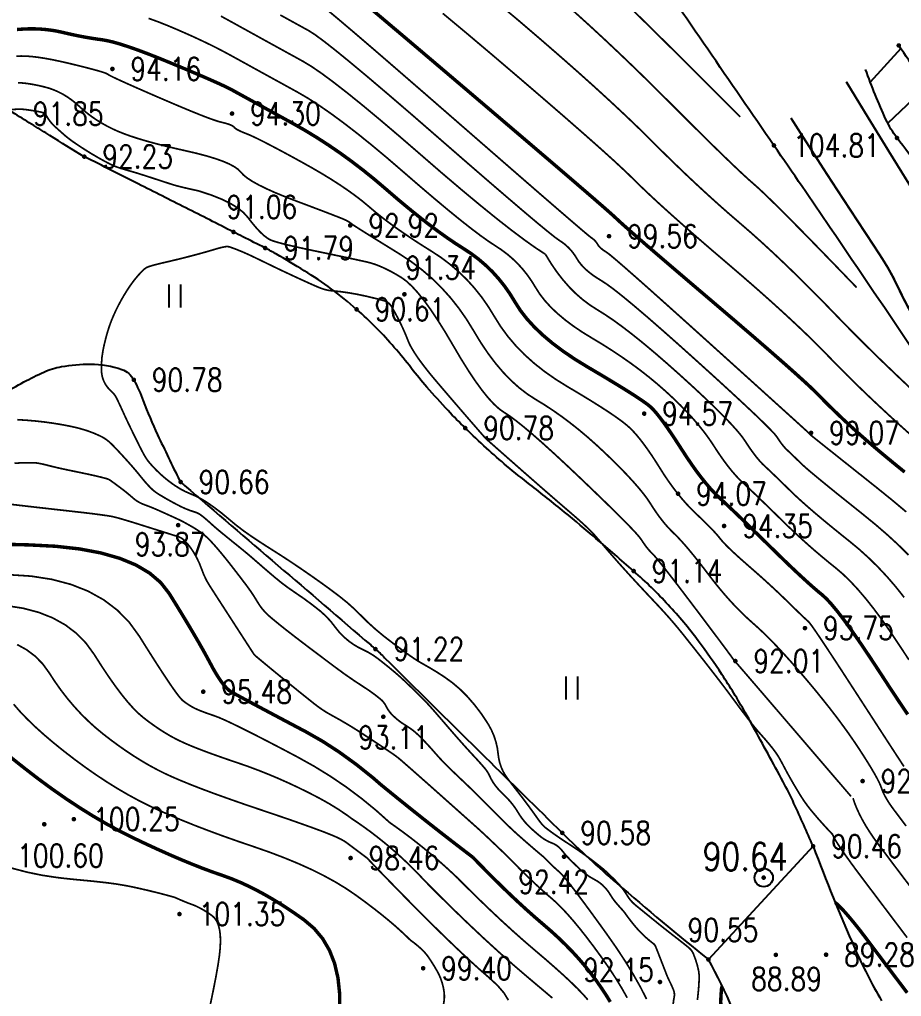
# Model space of a CAD drawing. Extents: x 532522 to 2902776, y -101917278 to 111238625.
# Drawn here: x 1111588 to 1149990, y 3181085 to 3223616 of the extents above; entities that cross this region are included whole.
import ezdxf
from ezdxf.enums import TextEntityAlignment as Align

# ---------------------------------------------------------------- set-up
doc = ezdxf.new("R2010")
doc.units = 0
doc.header["$LTSCALE"] = 1000
doc.header["$MEASUREMENT"] = 0
doc.header["$PDMODE"] = 33
doc.header["$PDSIZE"] = 0.125
doc.linetypes.add('X3', pattern=[5, 4, -1])
doc.layers.get('0').update_dxf_attribs({"linetype": 'CONTINUOUS'})
doc.layers.add('Õ÷μØºìÏß', color=20, linetype='CONTINUOUS')
doc.layers.add('新地形图', color=7, linetype='CONTINUOUS')
doc.styles.add('HZ', font='rs', dxfattribs={"width": 0.8, "bigfont": 'hztxt'})
doc.linetypes.add('10421', pattern='A,2,[150,AAA.SHX,S=1,R=0,X=0,Y=1],1e-11', length=2)
doc.linetypes.add('1161', pattern='A,0,[149,AAA.SHX,S=0.1,R=0,X=0,Y=0],-1.6', length=1.6)
doc.linetypes.add('X4', pattern='A,0,-1e-09,[149,symbolx.shx,S=0.15,R=0,X=0,Y=0],-1.6', length=1.6)

# ---------------------------------------------------------------- blocks, each defined once
blk = doc.blocks.new('GC121')
for p, q in [((-0.5, -0.642), (-0.5, 1.358)), ((-0.5, -0.642), (-0.5, 0.858)), ((0.5, -0.642), (0.5, 1.358))]:
    blk.add_line(p, q)
blk = doc.blocks.new('GC200')
at = {"linetype": 'Continuous', "const_width": 0.2, "flags": 128}
blk.add_lwpolyline([(-0.1, 0, 1), (0.1, 0, 1)], format="xyb", close=True, dxfattribs=at)
blk = doc.blocks.new('GC117')
blk.add_circle((0, 0), 0.8)
blk.add_point((0, 0))
blk = doc.blocks.new('A$C22E77CCE')
at = {"layer": '新地形图', "color": 53, "linetype": 'Continuous'}
for p, q in [((277973, 596572), (276648, 595103)), ((279088, 594911), (277406, 593322))]:
    blk.add_line(p, q, dxfattribs=at)
at = {"layer": '新地形图', "color": 53, "linetype": '10421', "flags": 128}
blk.add_lwpolyline([(278670, 583199, 0.000892), (274906, 588757, 0.001378), (272452, 592346, 0.000551), (266684, 600712, 0.002082), (265144, 602920, 0.085981), (262926, 605141, 0.023194), (253184, 611362, 0.046169), (249741, 612939, 0.028074), (243764, 614666)], format="xyb", dxfattribs=at)
at = {"layer": '新地形图', "color": 53, "linetype": 'Continuous', "flags": 128}
for points, const_width in [([(270987, 593588), (269537, 595040), (268235, 596336), (267082, 597476), (266079, 598460)], 75), ([(276053, 586160), (275181, 587065), (274398, 587872), (273704, 588583), (273099, 589195), (272583, 589710), (272156, 590128), (271819, 590448), (271570, 590670), (271333, 590878), (271032, 591155), (270666, 591501), (270235, 591916), (269739, 592399), (269179, 592952), (268553, 593573), (267863, 594263), (267147, 594976), (266442, 595665), (265748, 596330), (265066, 596972), (264396, 597590), (263738, 598185)], 75), ([(258034, 598094), (259090, 597215), (260257, 596229), (261422, 595235), (262472, 594333), (263407, 593524), (264227, 592806), (264933, 592180), (265523, 591647), (265998, 591205), (266359, 590855), (266687, 590533), (267066, 590173), (267496, 589775), (267977, 589341), (268508, 588869), (269090, 588359), (269723, 587812), (270407, 587228), (271096, 586637), (271746, 586070), (272356, 585528), (272926, 585010), (273457, 584517), (273949, 584048), (274400, 583603), (274812, 583183), (275212, 582771), (275626, 582355), (276055, 581932), (276498, 581504), (276956, 581071), (277429, 580632), (277916, 580187), (278417, 579737)], 75), ([(254548, 598596), (255426, 597857), (256487, 596960), (257731, 595905), (259158, 594692), (260588, 593475), (261839, 592408), (262913, 591491), (263808, 590723), (264525, 590105), (265064, 589637), (265424, 589319), (265606, 589151), (265754, 589012), (266010, 588783), (266374, 588463), (266847, 588053), (267429, 587552), (268119, 586961), (268918, 586279), (269825, 585507), (270738, 584728), (271555, 584026), (272275, 583403), (272899, 582857), (273426, 582388), (273857, 581997), (274191, 581684), (274428, 581448), (274621, 581250), (274821, 581049), (275028, 580845), (275242, 580639), (275462, 580429), (275690, 580218), (275925, 580003), (276167, 579786), (276427, 579557), (276714, 579310), (277030, 579043), (277374, 578756), (277746, 578450), (278146, 578125)], 150), ([(278215, 576390), (277600, 576905), (276920, 577455), (276251, 577987), (275670, 578449), (275178, 578840), (274774, 579162), (274458, 579414), (274231, 579595), (274092, 579707), (274041, 579748), (274035, 579754), (274029, 579760), (274024, 579765), (274019, 579770), (274015, 579774), (274011, 579778), (274007, 579781), (274004, 579784), (274001, 579787), (273997, 579791), (273994, 579795), (273991, 579799), (273987, 579803), (273984, 579808), (273980, 579814), (273976, 579820), (273906, 579886), (273703, 580071), (273368, 580375), (272900, 580799), (272299, 581342), (271566, 582005), (270700, 582787), (269702, 583688), (268699, 584592), (267821, 585380), (267067, 586054), (266437, 586613), (265931, 587057), (265550, 587386), (265293, 587600), (265160, 587699), (265092, 587741), (265029, 587783), (264972, 587826), (264921, 587869), (264876, 587912), (264836, 587956), (264801, 588000), (264773, 588044), (264746, 588088), (264717, 588129), (264686, 588168), (264653, 588205), (264618, 588239), (264580, 588271), (264541, 588301), (264499, 588329), (264369, 588432), (264065, 588688), (263586, 589099), (262932, 589663), (262103, 590380), (261100, 591252), (259923, 592277), (258570, 593455), (257215, 594635), (256028, 595664), (255011, 596543), (254161, 597271), (253481, 597848), (252969, 598274)], 75), ([(250958, 598024), (251354, 597806), (251693, 597619), (251977, 597463), (252206, 597337), (252469, 597168), (252857, 596882), (253371, 596479), (254010, 595958), (254775, 595319), (255664, 594564), (256680, 593691), (257820, 592700), (258955, 591712), (259955, 590846), (260820, 590102), (261548, 589480), (262142, 588979), (262600, 588601), (262922, 588345), (263109, 588210), (263225, 588133), (263336, 588050), (263440, 587960), (263539, 587864), (263632, 587762), (263718, 587652), (263799, 587537), (263874, 587415), (263954, 587290), (264050, 587167), (264162, 587044), (264289, 586923), (264432, 586802), (264591, 586683), (264766, 586565), (264957, 586448), (265194, 586292), (265510, 586058), (265904, 585745), (266376, 585354), (266927, 584885), (267555, 584337), (268262, 583711), (269047, 583006), (269824, 582303), (270505, 581680), (271090, 581139), (271581, 580679), (271975, 580300), (272275, 580001), (272479, 579784), (272588, 579648), (272648, 579555), (272706, 579469), (272763, 579390), (272818, 579317), (272872, 579250), (272924, 579190), (272974, 579137), (273023, 579090), (273074, 579042), (273131, 578988), (273195, 578927), (273266, 578859), (273343, 578785), (273427, 578703), (273518, 578615), (273615, 578519), (273745, 578398), (273935, 578231), (274185, 578020), (274494, 577764), (274863, 577462), (275291, 577116), (275779, 576725), (276326, 576288), (276884, 575833), (277401, 575386), (277879, 574946), (278316, 574513)], 75), ([(262502, 587608), (262075, 587887), (261575, 588242), (261004, 588671), (260361, 589176), (259646, 589756), (258859, 590410), (258000, 591140), (257070, 591946), (256144, 592746), (255300, 593463), (254539, 594096), (253859, 594645), (253261, 595110), (252745, 595490), (252311, 595787), (251959, 596000), (251638, 596177), (251297, 596364), (250936, 596563), (250555, 596773), (250153, 596994), (249732, 597227), (249291, 597470), (248830, 597725), (248372, 597976)], 75), ([(245223, 597878), (245633, 597731), (246038, 597571), (246435, 597403), (246819, 597236), (247189, 597070), (247546, 596904), (247890, 596739), (248220, 596574), (248536, 596409), (248840, 596245), (249144, 596077), (249464, 595901), (249800, 595715), (250151, 595522), (250518, 595320), (250901, 595110), (251299, 594891), (251713, 594663), (252154, 594406), (252633, 594099), (253151, 593741), (253708, 593332), (254303, 592873), (254936, 592363), (255609, 591802), (256319, 591191), (257021, 590584), (257665, 590035), (258252, 589545), (258781, 589113), (259254, 588741), (259669, 588426), (260028, 588170), (260329, 587973), (260594, 587797), (260847, 587607), (261085, 587402), (261311, 587182), (261523, 586948), (261721, 586699), (261906, 586434), (262077, 586156), (262260, 585871), (262479, 585588), (262734, 585308), (263025, 585031), (263353, 584756), (263716, 584483), (264116, 584213), (264551, 583946), (264998, 583677), (265431, 583402), (265850, 583122), (266255, 582837), (266647, 582547), (267024, 582251), (267388, 581949), (267738, 581642), (268070, 581335), (268382, 581032), (268673, 580733), (268942, 580438), (269191, 580148), (269419, 579862), (269625, 579581), (269811, 579304), (269984, 579038), (270152, 578791), (270315, 578563), (270474, 578353), (270628, 578162), (270777, 577990), (270921, 577836), (271060, 577701), (271207, 577565), (271372, 577409), (271557, 577234), (271760, 577039), (271982, 576824), (272223, 576590), (272484, 576336), (272763, 576062), (273052, 575780), (273344, 575504), (273638, 575233), (273934, 574967), (274232, 574706), (274532, 574451), (274834, 574200), (275139, 573955), (275450, 573689), (275773, 573377), (276106, 573019), (276451, 572615), (276808, 572165), (277175, 571669), (277554, 571127), (277945, 570539), (278330, 569954)], 75), ([(262502, 587608), (262745, 587210), (262998, 586840), (263263, 586498), (263539, 586182), (263826, 585895), (264124, 585635), (264434, 585402), (264754, 585197), (265096, 584984), (265471, 584730), (265877, 584434), (266316, 584096), (266787, 583716), (267290, 583294), (267825, 582830), (268393, 582324), (268947, 581819), (269443, 581356), (269881, 580936), (270261, 580559), (270583, 580224), (270847, 579932), (271052, 579683), (271199, 579476), (271316, 579297), (271429, 579130), (271539, 578976), (271646, 578835), (271750, 578706), (271850, 578590), (271947, 578486), (272041, 578395), (272140, 578304), (272252, 578199), (272376, 578081), (272513, 577949), (272663, 577805), (272825, 577646), (273001, 577475), (273189, 577290), (273399, 577089), (273640, 576868), (273911, 576627), (274214, 576365), (274547, 576084), (274911, 575783), (275307, 575462), (275733, 575121), (276167, 574761), (276587, 574381), (276992, 573982), (277384, 573564), (277761, 573127), (278123, 572670)], 75), ([(253815, 562014), (254730, 561326)], 75), ([(265327, 555058), (265146, 555354), (264944, 555661), (264723, 555978), (264485, 556298), (264232, 556614), (263966, 556926), (263685, 557234), (263390, 557537), (263081, 557837), (262758, 558133), (262421, 558424), (262072, 558724), (261713, 559042), (261344, 559379), (260964, 559736), (260574, 560112), (260174, 560506), (259764, 560920), (259344, 561354)], 150), ([(266905, 555186), (266636, 555711), (266329, 556255), (265984, 556819), (265601, 557402), (265180, 558004), (264763, 558582), (264391, 559092), (264065, 559533), (263784, 559906), (263548, 560211), (263357, 560447), (263212, 560614), (263112, 560714), (263034, 560781), (262953, 560852), (262870, 560928), (262784, 561008), (262697, 561093), (262607, 561182), (262515, 561275), (262420, 561372)], 75), ([(266062, 555241), (265828, 555656), (265565, 556086), (265273, 556531), (264952, 556991), (264624, 557440), (264312, 557853), (264015, 558230), (263734, 558570), (263469, 558874), (263219, 559142), (262985, 559374), (262767, 559569), (262553, 559752), (262333, 559947), (262107, 560154), (261874, 560372), (261636, 560602), (261391, 560844), (261140, 561098), (260882, 561363)], 75)]:
    blk.add_lwpolyline(points, dxfattribs=dict(at, const_width=const_width))
at = {"layer": '新地形图', "color": 53, "linetype": 'Continuous'}
for points, const_width, elevation in [([(278734, 581459), (277937, 582208), (277184, 582929), (276477, 583620), (275814, 584283), (275196, 584917), (274610, 585522), (274040, 586098), (273488, 586646), (272954, 587164), (272436, 587654), (271936, 588114), (271454, 588546), (270988, 588949), (270528, 589345), (270061, 589757), (269587, 590185), (269106, 590628), (268617, 591087), (268122, 591562), (267620, 592053), (267111, 592559), (266573, 593090), (265982, 593656), (265340, 594255), (264647, 594889), (263902, 595557), (263105, 596259), (262256, 596995), (261356, 597766), (260450, 598525)], 75, 102000), ([(239496, 597393), (239759, 597412), (240017, 597422), (240271, 597421), (240520, 597411), (240765, 597390), (241005, 597360), (241241, 597320), (241472, 597270), (241699, 597217), (241923, 597167), (242143, 597121), (242360, 597079), (242574, 597040), (242784, 597006), (242991, 596974), (243194, 596947), (243417, 596908), (243683, 596845), (243992, 596757), (244344, 596643), (244739, 596505), (245177, 596341), (245658, 596152), (246181, 595939), (246700, 595723), (247166, 595526), (247579, 595350), (247939, 595193), (248246, 595056), (248500, 594939), (248701, 594842), (248850, 594765), (248997, 594684), (249196, 594574), (249446, 594437), (249747, 594271), (250100, 594077), (250504, 593855), (250959, 593605), (251466, 593326), (251996, 593025), (252521, 592707), (253041, 592372), (253557, 592019), (254067, 591649), (254573, 591262), (255073, 590858), (255569, 590436), (256053, 590019), (256519, 589630), (256968, 589267), (257398, 588930), (257810, 588621), (258204, 588339), (258580, 588083), (258938, 587854), (259279, 587629), (259602, 587386), (259908, 587123), (260197, 586842), (260468, 586541), (260722, 586222), (260959, 585883), (261179, 585526), (261413, 585161), (261694, 584799), (262021, 584440), (262394, 584085), (262813, 583732), (263279, 583383), (263790, 583037), (264348, 582695), (264900, 582369), (265391, 582074), (265823, 581811), (266195, 581579), (266507, 581377), (266759, 581207), (266951, 581068), (267083, 580960), (267194, 580851), (267321, 580707), (267464, 580530), (267623, 580318), (267799, 580073), (267990, 579793), (268198, 579479), (268423, 579132), (268652, 578780), (268875, 578452), (269091, 578149), (269302, 577871), (269506, 577618), (269703, 577389), (269894, 577185), (270079, 577006), (270273, 576826), (270493, 576620), (270737, 576388), (271007, 576129), (271301, 575844), (271621, 575533), (271966, 575196), (272336, 574833), (272706, 574471), (273048, 574140), (273364, 573839), (273654, 573569), (273917, 573328), (274153, 573118), (274362, 572938), (274545, 572788), (274733, 572616), (274958, 572372), (275220, 572055), (275519, 571666), (275855, 571203), (276227, 570667), (276637, 570059), (277084, 569378), (277526, 568699), (277925, 568098), (278279, 567575)], 150, 95000), ([(239466, 596230), (239660, 596239), (239881, 596235), (240129, 596217), (240403, 596184), (240705, 596138), (241033, 596078), (241387, 596004), (241768, 595917), (242140, 595826), (242465, 595745), (242744, 595672), (242977, 595609), (243163, 595555), (243304, 595509), (243398, 595473), (243445, 595445), (243503, 595408), (243625, 595345), (243813, 595256), (244066, 595139), (244384, 594996), (244768, 594826), (245217, 594629), (245731, 594406), (246251, 594183), (246717, 593986), (247130, 593815), (247489, 593670), (247795, 593552), (248047, 593461), (248245, 593395), (248390, 593356), (248502, 593330), (248602, 593303), (248690, 593277), (248765, 593250), (248829, 593223), (248880, 593195), (248920, 593167), (248947, 593139), (248974, 593110), (249013, 593079), (249065, 593045), (249129, 593010), (249204, 592973), (249293, 592933), (249393, 592892), (249506, 592848), (249647, 592790), (249832, 592705), (250063, 592593), (250338, 592453), (250658, 592286), (251023, 592093), (251432, 591872), (251886, 591623), (252349, 591364), (252784, 591110), (253192, 590860), (253572, 590615), (253925, 590374), (254250, 590139), (254548, 589908), (254819, 589681), (255086, 589455), (255374, 589224), (255684, 588988), (256014, 588747), (256366, 588502), (256739, 588251), (257133, 587996), (257548, 587736), (257963, 587462), (258357, 587164), (258730, 586844), (259083, 586501), (259414, 586134), (259724, 585745), (260013, 585332), (260281, 584896), (260556, 584457), (260866, 584035), (261212, 583628), (261592, 583238), (262009, 582864), (262460, 582507), (262947, 582166), (263469, 581841), (263983, 581536), (264447, 581254), (264861, 580995), (265225, 580760), (265538, 580548), (265801, 580359), (266014, 580193), (266177, 580050), (266318, 579908), (266465, 579745), (266618, 579560), (266778, 579353), (266943, 579125), (267116, 578876), (267294, 578605), (267479, 578312), (267667, 578015), (267858, 577733), (268051, 577464), (268245, 577210), (268442, 576969), (268640, 576743), (268840, 576531), (269043, 576332), (269237, 576147), (269414, 575976), (269573, 575819), (269715, 575675), (269839, 575545), (269946, 575428), (270035, 575324), (270106, 575235), (270180, 575144), (270278, 575036), (270398, 574911), (270542, 574770), (270709, 574613), (270899, 574439), (271113, 574248), (271349, 574041), (271593, 573828), (271829, 573619), (272058, 573414), (272278, 573213), (272490, 573017), (272695, 572825), (272891, 572637), (273079, 572454), (273254, 572282), (273410, 572130), (273548, 571996), (273666, 571883), (273766, 571788), (273847, 571713), (273908, 571657), (273952, 571621), (274011, 571554), (274120, 571405), (274280, 571176), (274490, 570866), (274750, 570475), (275061, 570003), (275423, 569450), (275834, 568816), (276250, 568175), (276622, 567601), (276951, 567093), (277237, 566652), (277480, 566278), (277680, 565971), (277837, 565730), (277951, 565556), (278037, 565424), (278113, 565309)], 75, 94000), ([(239540, 595071), (239658, 595069), (239791, 595059), (239938, 595042), (240099, 595017), (240275, 594985), (240465, 594946), (240670, 594898), (240879, 594841), (241083, 594769), (241283, 594682), (241479, 594582), (241669, 594467), (241855, 594339), (242037, 594196), (242214, 594039), (242392, 593879), (242579, 593726), (242774, 593581), (242976, 593444), (243187, 593314), (243406, 593192), (243632, 593077), (243867, 592970), (244123, 592866), (244412, 592761), (244734, 592655), (245091, 592548), (245481, 592440), (245904, 592331), (246361, 592221), (246852, 592110), (247333, 591998), (247763, 591884), (248140, 591770), (248465, 591654), (248738, 591537), (248959, 591418), (249128, 591299), (249245, 591178), (249361, 591053), (249531, 590918), (249752, 590775), (250027, 590623), (250353, 590462), (250732, 590292), (251164, 590114), (251648, 589927), (252129, 589746), (252550, 589587), (252913, 589449), (253216, 589332), (253460, 589237), (253646, 589163), (253772, 589110), (253838, 589079), (253875, 589058), (253909, 589039), (253941, 589019), (253971, 589000), (253998, 588981), (254024, 588962), (254047, 588944), (254068, 588927), (254118, 588891), (254229, 588819), (254400, 588710), (254631, 588564), (254922, 588382), (255274, 588164), (255686, 587909), (256158, 587617), (256648, 587294), (257113, 586943), (257553, 586565), (257968, 586160), (258359, 585727), (258725, 585268), (259066, 584781), (259382, 584267), (259690, 583758), (260007, 583289), (260332, 582858), (260666, 582465), (261008, 582111), (261359, 581796), (261718, 581520), (262086, 581282), (262459, 581055), (262832, 580810), (263205, 580548), (263580, 580267), (263955, 579970), (264331, 579654), (264707, 579321), (265084, 578971), (265445, 578622), (265775, 578293), (266073, 577984), (266338, 577695), (266572, 577427), (266774, 577179), (266944, 576951), (267082, 576743), (267205, 576550), (267329, 576366), (267455, 576191), (267581, 576026), (267709, 575869), (267838, 575722), (267969, 575584), (268100, 575454), (268240, 575318), (268392, 575156), (268559, 574970), (268739, 574760), (268933, 574525), (269141, 574266), (269363, 573982), (269598, 573674), (269840, 573360), (270082, 573060), (270323, 572774), (270565, 572502), (270807, 572244), (271049, 572000), (271290, 571769), (271532, 571552), (271780, 571330), (272042, 571083), (272316, 570810), (272604, 570512), (272905, 570188), (273220, 569839), (273547, 569466), (273888, 569066), (274228, 568660), (274550, 568263), (274857, 567877), (275147, 567502), (275420, 567136), (275678, 566781), (275918, 566436), (276143, 566101), (276347, 565786), (276528, 565500), (276687, 565241), (276822, 565012), (276934, 564811), (277023, 564639), (277089, 564495), (277132, 564380), (277168, 564276), (277214, 564168), (277269, 564054), (277334, 563935), (277408, 563811), (277491, 563682), (277584, 563548), (277687, 563408), (277816, 563237), (277990, 563007), (278207, 562719)], 75, 93000), ([(275809, 564007), (274632, 565379), (273612, 566568), (272749, 567574), (272043, 568396), (271493, 569036), (271100, 569492), (270864, 569765), (270784, 569855), (270783, 569854), (270781, 569853), (270778, 569852), (270775, 569852), (270772, 569852), (270768, 569853), (270763, 569854), (270758, 569855), (270753, 569857), (270749, 569860), (270745, 569863), (270742, 569868), (270740, 569873), (270738, 569880), (270737, 569887), (270737, 569895), (270711, 569937), (270633, 570048), (270503, 570226), (270321, 570473), (270087, 570787), (269800, 571169), (269462, 571619), (269071, 572137), (268676, 572658), (268326, 573118), (268020, 573515), (267759, 573851), (267542, 574125), (267370, 574338), (267242, 574488), (267158, 574577), (267097, 574637), (267037, 574701), (266977, 574769), (266918, 574842), (266859, 574919), (266801, 575000), (266743, 575085), (266686, 575174), (266594, 575297), (266433, 575482), (266201, 575728), (265899, 576037), (265527, 576408), (265085, 576840), (264573, 577335), (263991, 577892), (263400, 578450), (262860, 578950), (262372, 579392), (261935, 579775), (261550, 580100), (261216, 580366), (260934, 580574), (260704, 580723), (260490, 580874), (260258, 581086), (260007, 581359), (259739, 581692), (259452, 582087), (259148, 582543), (258825, 583059), (258484, 583637), (258142, 584216), (257817, 584735), (257510, 585194), (257219, 585594), (256945, 585934), (256689, 586215), (256449, 586437), (256227, 586598), (256016, 586725), (255813, 586839), (255616, 586940), (255427, 587030), (255245, 587108), (255070, 587174), (254903, 587227), (254742, 587269), (254570, 587307), (254369, 587351), (254139, 587401), (253880, 587457), (253591, 587518), (253273, 587584), (252926, 587657), (252550, 587735), (252177, 587813), (251840, 587886), (251540, 587953), (251276, 588015), (251049, 588072), (250858, 588123), (250703, 588169), (250584, 588209), (250480, 588258), (250369, 588328), (250250, 588421), (250123, 588536), (249989, 588673), (249848, 588833), (249699, 589014), (249542, 589217), (249351, 589427), (249099, 589628), (248784, 589821), (248409, 590004), (247971, 590179), (247472, 590345), (247353, 590378)], 75, 92000), ([(255309, 564541), (255005, 564807), (254259, 565403), (253520, 565938), (252790, 566411), (252068, 566822), (251388, 567181), (250787, 567500), (250264, 567778), (249819, 568016), (249452, 568212), (249164, 568368), (248953, 568483), (248821, 568557), (248725, 568624), (248623, 568717), (248516, 568836), (248404, 568981), (248286, 569152), (248162, 569348), (248033, 569571), (247899, 569820), (247750, 570097), (247581, 570403), (247390, 570738), (247177, 571102), (246943, 571496), (246688, 571919), (246411, 572371), (246112, 572853), (245746, 573320), (245267, 573728), (244675, 574079), (243970, 574370), (243152, 574604), (242221, 574779), (241176, 574896), (240019, 574955), (238870, 574985)], 150, 95000), ([(255723, 562866), (255125, 563401), (254487, 563923), (253825, 564417), (253139, 564882), (252430, 565319), (251697, 565727), (250990, 566100), (250357, 566429), (249798, 566716), (249313, 566959), (248902, 567160), (248566, 567318), (248303, 567433), (248115, 567505), (247970, 567555), (247835, 567602), (247710, 567646), (247597, 567689), (247494, 567729), (247402, 567766), (247321, 567801), (247250, 567834), (247185, 567867), (247118, 567903), (247052, 567942), (246984, 567984), (246916, 568029), (246847, 568077), (246777, 568128), (246707, 568182), (246616, 568275), (246483, 568441), (246309, 568680), (246094, 568993), (245837, 569380), (245539, 569840), (245199, 570374), (244818, 570982), (244378, 571588), (243860, 572116), (243265, 572566), (242592, 572940), (241842, 573235), (241014, 573454), (240109, 573595), (239126, 573658)], 75, 96000), ([(254041, 563057), (253904, 563160), (253497, 563436), (253076, 563695), (252640, 563938), (252198, 564166), (251756, 564384), (251314, 564591), (250872, 564788), (250430, 564973), (249988, 565148), (249546, 565313), (249104, 565466), (248677, 565611), (248282, 565749), (247918, 565879), (247586, 566003), (247285, 566120), (247016, 566229), (246778, 566332), (246572, 566428), (246380, 566524), (246186, 566629), (245990, 566744), (245792, 566867), (245593, 566999), (245391, 567139), (245188, 567289), (244982, 567447), (244768, 567633), (244539, 567863), (244295, 568138), (244036, 568459), (243763, 568824), (243474, 569234), (243171, 569690), (242852, 570190), (242495, 570681), (242075, 571110), (241592, 571475), (241046, 571778), (240437, 572018), (239765, 572196), (239031, 572310)], 75, 97000), ([(253815, 562014), (253721, 562072), (253584, 562148), (253407, 562233), (253156, 562339), (252831, 562467), (252431, 562616), (251958, 562786), (251410, 562979), (250788, 563192), (250092, 563427), (249385, 563667), (248730, 563896), (248127, 564112), (247576, 564317), (247077, 564511), (246630, 564693), (246235, 564863), (245893, 565021), (245575, 565182), (245253, 565356), (244929, 565546), (244601, 565750), (244270, 565968), (243935, 566202), (243598, 566450), (243257, 566712), (242920, 566991), (242595, 567285), (242281, 567596), (241979, 567924), (241689, 568268), (241410, 568628), (241142, 569005), (240886, 569398), (240612, 569775), (240289, 570104), (239919, 570385), (239500, 570617)], 75, 98000), ([(239345, 568022), (239614, 567711), (239922, 567389), (240267, 567054), (240651, 566708), (241072, 566349), (241532, 565978), (242008, 565611), (242480, 565264), (242947, 564938), (243409, 564633), (243867, 564348), (244321, 564083), (244770, 563839), (245214, 563615), (245673, 563400), (246165, 563183), (246689, 562962), (247247, 562738), (247838, 562512), (248461, 562282), (249118, 562050), (249808, 561815), (250495, 561575), (251144, 561328), (251754, 561076), (252327, 560817), (252861, 560551), (253357, 560280), (253814, 560001), (254233, 559717), (254622, 559433), (254987, 559158), (255328, 558891), (255646, 558633), (255940, 558383), (256211, 558141), (256458, 557908), (256608, 557758)], 75, 99000), ([(239224, 565707), (239807, 565243), (240418, 564772), (241024, 564327), (241624, 563908), (242218, 563516), (242806, 563150), (243388, 562810), (243965, 562496), (244536, 562209), (245093, 561944), (245631, 561696), (246148, 561465), (246645, 561251), (247122, 561055), (247578, 560875), (248015, 560713), (248431, 560569), (248842, 560419), (249262, 560244), (249692, 560042), (250132, 559813), (250581, 559558), (251040, 559277), (251508, 558970), (251986, 558636), (252431, 558257), (252802, 557814), (253099, 557306), (253322, 556735), (253470, 556099), (253544, 555399), (253544, 554635)], 150, 100000), ([(275895, 563928), (275975, 563693), (276073, 563453), (276188, 563207), (276320, 562955), (276469, 562698), (276636, 562435), (276819, 562166), (277019, 561892), (277268, 561563), (277594, 561131), (277999, 560595), (278483, 559956)], 75, 92000), ([(275007, 562349), (275051, 562247), (275129, 562104), (275244, 561919), (275394, 561693), (275580, 561426), (275802, 561117), (276059, 560767), (276352, 560376), (276677, 559946), (277030, 559479), (277410, 558975), (277818, 558435), (278254, 557859)], 75, 91000), ([(254730, 561326), (255618, 560407), (256442, 559564), (257203, 558797), (257900, 558107), (258534, 557494), (259104, 556957), (259610, 556496), (260053, 556112), (260420, 555773), (260700, 555446), (260891, 555133)], 75, 98000), ([(257256, 560322), (257742, 559831), (258452, 559130), (259144, 558463), (259817, 557830), (260473, 557231), (261111, 556666), (261731, 556135), (262305, 555651), (262805, 555228)], 75, 97000), ([(258686, 560444), (258958, 560169), (259513, 559621), (260054, 559100), (260580, 558605), (261093, 558137), (261592, 557695), (262076, 557280), (262532, 556892), (262943, 556532), (263311, 556201), (263636, 555897), (263916, 555622), (264153, 555375), (264345, 555156)], 75, 96000), ([(246353, 559614), (246581, 559513), (246773, 559431), (246931, 559367), (247054, 559322), (247162, 559283), (247271, 559238), (247383, 559185), (247498, 559125), (247615, 559059), (247735, 558986), (247857, 558905), (247982, 558818), (248097, 558712), (248191, 558573), (248263, 558403), (248314, 558200), (248344, 557965), (248353, 557699), (248340, 557400), (248305, 557069), (248247, 556676), (248162, 556191), (248050, 555613), (247911, 554942)], 75, 101000), ([(275122, 559384), (275179, 559337), (275313, 559210), (275463, 559056), (275626, 558874), (275804, 558666), (275996, 558431), (276203, 558170), (276424, 557881), (276652, 557578), (276880, 557276), (277109, 556973), (277338, 556670), (277567, 556367), (277796, 556064), (278026, 555760), (278256, 555456)], 150, 90000), ([(269181, 556374), (269192, 556256), (269195, 556104), (269190, 555916), (269176, 555694), (269153, 555437), (269122, 555145)], 75, 91000)]:
    blk.add_lwpolyline(points, dxfattribs=dict(at, const_width=const_width, elevation=elevation))
at = {"layer": '新地形图', "color": 53, "linetype": 'Continuous', "flags": 128}
for points, format in [([(304555, 541494, -0.014598), (303392, 544728, -0.02796), (302929, 546462, -0.001223), (302023, 550888, -0.007846), (301894, 551580, -0.006746), (301604, 553444, 0.007765), (301348, 555063, 0.025576), (300680, 558002, -0.024365), (299972, 561085, -0.02035), (299674, 563254, 0.032256), (299453, 564619), (298515, 568724), (297736, 572131), (295229, 575029), (289944, 581138, 0.046361), (286572, 584374, -0.07328), (284545, 586541, -0.010126), (283551, 588039, 0.003238), (280507, 592769, 0.002396), (279622, 594110, 0.001237), (277888, 596698)], "xyb"), ([(273194, 593539, 100, 100, 0.001061), (274454, 591571, 100, 100, 0.001989), (275133, 590525, 100, 100, 0.000673), (276639, 588231, 100, 100, -0.001869), (277179, 587404, 100, 100, -0.034641), (277823, 586241, 100, 100, 0.024887), (278687, 584605, 100, 100, 0.05027), (279871, 583003, 100, 100, -0.043241), (281273, 581161, 100, 100, -0.053074), (282137, 579406, 100, 100, 0.078997), (282781, 578255, 100, 100, 0.005533), (283384, 577505, 100, 100, 0.003778), (284289, 576425, 100, 100, 0.008493), (285709, 574810, 100, 100, -0.016144), (286443, 573949, 100, 100, -0.029128), (287032, 573116, 100, 100, 0.016082), (288059, 571581, 100, 100, 0.018079), (288853, 570554, 100, 100, -0.023347), (289459, 569751, 100, 100, -0.037426), (289665, 569396, 100, 100, -0.004646), (291075, 566414, 100, 100, -0.019357), (291504, 565381, 100, 100, -0.010928), (292152, 563508, 100, 100, 0)], "xyseb"), ([(275007, 562349, 75, 75, -0.018739), (274080, 563388, 75, 75, -0.033342), (273622, 564024, 75, 75, -0.020762), (272786, 565495, 75, 75, 0.049458), (272400, 566093, 75, 75, 0.015707), (271898, 566684, 75, 75, -0.018859), (271483, 567179, 75, 75, -0.006514), (270735, 568169, 75, 75, 0.005973), (269921, 569249, 75, 75, 0.0047), (268439, 571130, 75, 75, 0.01232), (267850, 571828, 75, 75, 0.00815), (267267, 572463, 75, 75, -0.0043), (266152, 573660, 75, 75, -0.010746), (264810, 575191, 75, 75, 0.029776), (264305, 575725, 75, 75, 0.011366), (263691, 576275, 75, 75, -0.003456), (261643, 578053, 75, 75, -0.000549), (259972, 579526, 75, 75, -0.015024), (259912, 579582, 75, 75, -0.016907), (259838, 579661, 75, 75, -0.001403), (258981, 580646, 75, 75, -0.001086), (258406, 581314, 75, 75, -0.000897), (257712, 582125, 75, 75, -0.017019), (257058, 582948, 75, 75, -0.026446), (256684, 583513, 75, 75, -0.040912), (256513, 583867, 75, 75, 0.020646), (256204, 584579, 75, 75, 0.020307), (255804, 585325, 75, 75, 0.082675), (255670, 585486, 75, 75, 0.109433), (255488, 585583, 75, 75, 0.018817), (254336, 585859, 75, 75, 0.028666), (253186, 586021, 75, 75, -0.072302), (252736, 586126, 75, 75, -0.013076), (252313, 586304, 75, 75, -0.004427), (251082, 586872, 75, 75, -0.003362), (250371, 587214, 75, 75, 0.003277), (249641, 587565, 75, 75, 0.026388), (248776, 587920, 75, 75, 0.123448), (248574, 587938, 75, 75, 0.03484), (248231, 587860, 75, 75, -0.009966), (247047, 587527, 75, 75, -0.007788), (245796, 587223, 75, 75, 0.01791), (245255, 587079, 75, 75, 0.1232), (244983, 586916, 75, 75, 0.044962), (244433, 586258, 75, 75, 0.02466), (244032, 585613, 75, 75, 0.024013), (243686, 584915, 75, 75, 0.029935), (243442, 584249, 75, 75, 0.02492), (243238, 583422, 75, 75, 0.061224), (243174, 582501, 75, 75, 0.110359), (243313, 582003, 75, 75, 0.089638), (243592, 581652, 75, 75, -0.100003), (243836, 581332, 75, 75, -0.00682), (244085, 580800, 75, 75, 0.006179), (244359, 580212, 75, 75, 0.003821), (244830, 579251, 75, 75, 0.00948), (245031, 578869, 75, 75, 0.050687), (245265, 578529, 75, 75, 0.03109), (245731, 578045, 75, 75, 0.019109), (246052, 577772, 75, 75, 0.018616), (246403, 577517, 75, 75, 0.054958), (247054, 577177, 75, 75, -0.052696), (247734, 576826, 75, 75, -0.033281), (248693, 576099, 75, 75, 0.03129), (249710, 575321, 75, 75, 0.007342), (250691, 574685, 75, 75, -0.008001), (251591, 574099, 75, 75, -0.006794), (252729, 573310, 75, 75, -0.009013), (253567, 572689, 75, 75, -0.036355), (254462, 571890, 75, 75, 0.03272), (255449, 570996, 75, 75, 0.006831), (255900, 570649, 75, 75, 0.00462), (256578, 570150, 75, 75, 0.029835), (257201, 569755, 75, 75, -0.02065), (258111, 569201, 75, 75, -0.058949), (259094, 568363, 75, 75, -0.049841), (260015, 567146, 75, 75, -0.115328), (260445, 565841, 75, 75, 0.140927), (260853, 564786, 75, 75, 0.003545), (261255, 564264, 75, 75, -0.004134), (261598, 563817, 75, 75, -0.008838), (262185, 563010, 75, 75, 0.027492), (262383, 562758, 75, 75, 0.049344), (262510, 562640, 75, 75, 0.012762), (263050, 562248, 75, 75, 0.007566), (263564, 561907, 75, 75, -0.009047), (263992, 561620, 75, 75, -0.008945), (264472, 561274, 75, 75, -0.009017), (264934, 560914, 75, 75, -0.019316), (265196, 560686, 75, 75, -0.010733), (265641, 560247, 75, 75, -0.060373), (266062, 559694, 75, 75, 0.083295), (266386, 559306, 75, 75, 0.00621), (266545, 559174, 75, 75, 0.001103), (267446, 558443, 75, 75, 0.005908), (268084, 557941, 75, 75, -0.005737), (268741, 557423, 75, 75, -0.124644), (268946, 557151, 75, 75, -0.051597), (269181, 556374, 75, 75, 0)], "xyseb"), ([(239384, 578512, 75, 75, -0.014033), (240153, 578533, 75, 75, -0.042231), (240409, 578512, 75, 75, -0.02211), (240784, 578431, 75, 75, 0.011693), (241489, 578263, 75, 75, 0.002115), (242077, 578140, 75, 75, -0.002062), (242680, 578013, 75, 75, -0.012545), (243372, 577847, 75, 75, -0.05967), (243512, 577792, 75, 75, -0.031595), (243578, 577750, 75, 75, -0.004612), (244010, 577432, 75, 75, -0.020113), (244565, 576980, 75, 75, 0.053325), (244786, 576823, 75, 75, 0.041778), (245054, 576701, 75, 75, -0.019349), (245645, 576463, 75, 75, -0.001797), (246413, 576115, 75, 75, -0.006823), (246614, 576020, 75, 75, -0.010206), (246747, 575952, 75, 75, -0.004264), (247058, 575779, 75, 75, -0.020797), (247413, 575559, 75, 75, -0.025837), (247681, 575356, 75, 75, -0.030173), (247925, 575124, 75, 75, -0.014859), (248376, 574610, 75, 75, -0.006746), (248807, 574074, 75, 75, -0.004226), (249475, 573204, 75, 75, -0.028705), (249973, 572459, 75, 75, 0.052131), (250266, 572062, 75, 75, 0.034067), (250552, 571789, 75, 75, 0.010155), (251585, 570964, 75, 75, 0.00168), (252286, 570430, 75, 75, 0.001074), (253388, 569602, 75, 75, 0.019384), (254598, 568766, 75, 75, -0.031875), (255322, 568240, 75, 75, -0.10497), (255562, 567936, 75, 75, 0.082342), (255849, 567537, 75, 75, 0.062408), (256431, 567088, 75, 75, -0.063142), (257005, 566643, 75, 75, -0.018281), (257708, 565886, 75, 75, 0.022185), (258292, 565267, 75, 75, 0.002942), (258923, 564663, 75, 75, -0.003863), (259402, 564203, 75, 75, -0.00375), (259703, 563905, 75, 75, 0.001085), (260734, 562872, 75, 75, 0.014312), (261320, 562320, 75, 75, 0.007934), (262420, 561372, 75, 75, 0)], "xyseb"), ([(239058, 576740, 75, 75, -0.001187), (239750, 576660, 75, 75, 0.001001), (240572, 576566, 75, 75, 0.000318), (241500, 576461, 75, 75, -0.000337), (242376, 576362, 75, 75, -0.007918), (243444, 576224, 75, 75, -0.025465), (243773, 576159, 75, 75, -0.010561), (244082, 576074, 75, 75, -0.004224), (244849, 575839, 75, 75, 0), (245955, 575490, 75, 75, 0), (246508, 575315, 75, 75, -0.120423), (246776, 575153, 75, 75, -0.057719), (247177, 574646, 75, 75, -0.055833), (247541, 573880, 75, 75, 0.060259), (247885, 573173, 75, 75, 0.00013), (248267, 572580, 75, 75, 0.000094), (248799, 571757, 75, 75, 0.000241), (249748, 570290, 75, 75, 0.004034), (249805, 570203, 75, 75, 0.070736), (249873, 570128, 75, 75, 0.004078), (251223, 569015, 75, 75, 0.001712), (252366, 568094, 75, 75, 0.008713), (252595, 567918, 75, 75, 0.036526), (253187, 567541, 75, 75, -0.019274), (254332, 566867, 75, 75, -0.007064), (255848, 565863, 75, 75, -0.028432), (256207, 565588, 75, 75, -0.002521), (256673, 565181, 75, 75, -0.001073), (257761, 564217, 75, 75, -0.000262), (257996, 564008, 75, 75, -0.000042), (259453, 562709, 75, 75, -0.00684), (259914, 562287, 75, 75, -0.003194), (260882, 561363, 75, 75, 0)], "xyseb"), ([(236571, 565699, 75, 75, -0.042448), (237544, 564833, 75, 75, -0.087712), (237894, 564304, 75, 75, -0.010372), (238421, 563015, 75, 75, -0.012986), (238793, 561967, 75, 75, -0.030319), (238941, 561398, 75, 75, 0.059159), (239034, 561110, 75, 75, 0.218015), (239315, 560869, 75, 75, 0.03944), (241231, 560475, 75, 75, 0.008612), (242208, 560370, 75, 75, -0.006909), (243427, 560244, 75, 75, -0.023737), (244592, 560050, 75, 75, -0.015429), (246353, 559614, 75, 75, 0)], "xyseb"), ([(254041, 563057, 75, 75, -0.014625), (254863, 562482, 75, 75, -0.014625), (255650, 561859, 75, 75, -0.016206), (256478, 561116, 75, 75, -0.016206), (257256, 560322, 75, 75, 0)], "xyseb"), ([(255723, 562866, 75, 75, -0.009441), (256471, 562326, 75, 75, -0.009441), (257197, 561758, 75, 75, -0.010171), (257955, 561116, 75, 75, -0.010171), (258686, 560444, 75, 75, 0)], "xyseb"), ([(265920, 558991, 75, 75, 0.019615), (266341, 558431, 75, 75, 0.025433), (266704, 558029, 75, 75, 0.035852), (267203, 557597, 75, 75, -0.140274), (267306, 557460, 75, 75, -0.000006), (267424, 557159, 75, 75, 0.000002), (267541, 556858, 75, 75, 0), (267775, 556256, 75, 75, 0.02382), (267911, 555952, 75, 75, -0.01983), (268076, 555588, 75, 75, -0.153114), (268105, 555246, 75, 75, 0.086656), (268076, 554651, 75, 75, 0.079051), (268188, 554267, 75, 75, 0.055727), (268484, 553786, 75, 75, 0)], "xyseb"), ([(256608, 557758, 75, 75, -0.037966), (257117, 557346, 75, 75, -0.054154), (257416, 556996, 75, 75, -0.019868), (257776, 556422, 75, 75, -0.035488), (257940, 556080, 75, 75, -0.064595), (258091, 555487, 75, 75, -0.07948), (258071, 554989, 75, 75, -0.053204), (257986, 554718, 75, 75, -0.018627), (257635, 553986, 75, 75, -0.048302), (257289, 553461, 75, 75, -0.037887), (256741, 552876, 75, 75, 0)], "xyseb")]:
    blk.add_lwpolyline(points, format=format, dxfattribs=at)
at = {"layer": '新地形图', "color": 53, "linetype": 'X4', "flags": 128}
blk.add_lwpolyline([(302434, 540933, -0.017827), (301492, 543163, -0.032125), (301095, 544447, -0.001011), (300436, 547219, -0.007603), (300355, 547589, -0.001596), (299893, 549891, -0.006154), (299783, 550490, -0.002291), (299593, 551624, 0.001409), (299289, 553468, 0.001541), (298801, 556314, 0.004622), (298627, 557260, 0.012427), (298455, 558046, 0.008136), (298142, 559235, 0.00244), (297884, 560137, 0.003654), (297704, 560738, 0.002982), (297476, 561466, 0.001964), (297119, 562566, 0.005076), (296996, 562928, 0.000867), (296252, 565034, 0.011727), (294929, 568499, 0.055877), (294555, 569184, 0.000201), (293790, 570274, -0.0001), (292247, 572471, -0.000001), (290851, 574460, -0.000053), (290823, 574500, -0.004342), (290000, 575695, 0.002245), (288419, 578012, 0.000308), (287538, 579289, 0.000331), (286717, 580475, 0.001335), (286054, 581427, 0.000429), (283979, 584382, 0.002285), (283579, 584945, 0.000367), (281074, 588433, 0.013022), (279859, 590032, -0.007834), (277812, 592670, -0.053618), (277330, 593479, -0.021471), (276444, 595653)], format="xyb", dxfattribs=at)
at = {"layer": '新地形图', "color": 53, "linetype": 'X3', "flags": 128}
blk.add_lwpolyline([(275602, 595120, 100, 100, 0.002552), (278474, 590444, 100, 100, 0.004861), (280018, 588011, 100, 100, 0.0005), (284424, 581232, 100, 100, 0.003581), (285047, 580289, 100, 100, 0.037539), (287695, 576924, 100, 100, -0.033516), (290690, 573180, 100, 100, -0.014372), (291241, 572337, 100, 100, -0.004195), (293020, 569381, 100, 100, -0.039318), (293835, 567715, 100, 100, -0.023018), (294860, 564723, 100, 100, 0)], format="xyseb", dxfattribs=at)
at = {"layer": '新地形图', "color": 53, "linetype": '1161', "flags": 128}
for points in [[(274160, 561835, 0.007679), (273326, 563702, 0.01489), (272853, 564644, 0.001316), (271538, 567062, 0.005258), (271201, 567663, 0.014678), (270185, 569318, 0.015904), (269155, 570785, 0.025955), (267854, 572343, 0.024949), (266343, 573818, 0.004413), (264703, 575241, 0.005369), (263332, 576384, 0.005885), (261823, 577585, -0.008853), (260825, 578390, -0.010489), (259937, 579164, -0.009699), (259011, 580040, -0.010262), (258265, 580804, -0.007974), (257341, 581822, -0.016731), (256668, 582642, 0.015059), (255922, 583556, 0.016919), (255150, 584388, 0.016049), (254280, 585210, 0.022304), (253188, 586093, 0.021852), (251998, 586893, 0.005603), (250793, 587610, 0.01406), (250302, 587877, 0.000144), (249321, 588374, 0.000354), (248920, 588577, 0.000004), (246846, 589624, -0.000001), (244771, 590671, -0.000025), (242438, 591849, -0.003696), (242422, 591857, -0.017627), (242421, 591857, -0.000018), (240917, 592785, -0.000295), (240233, 593208, 0.000242), (239400, 593723, 0.390154), (237572, 593369, -0.254309), (235180, 592253, -0.064248), (233390, 592596, 0.055476), (231325, 593030, 0.054099), (229507, 593008, 0.041151), (227167, 592529)], [(222738, 587519, 0.046776), (223614, 585342, 0.076932), (224458, 584185, 0.019464), (226331, 582444, 0.035155), (227468, 581599, 0.02625), (228600, 580955, 0.016375), (230495, 580083, 0.067629), (234006, 579136, 0.158081), (235566, 579428, 0.040081), (236625, 580119, -0.032507), (237916, 580991, -0.007936), (239793, 582048, -0.017581), (240664, 582482, -0.064753), (241427, 582716, -0.040311), (242701, 582827, -0.089386), (244062, 582592, -0.184719), (244579, 582143, -0.03332), (244990, 581232, 0.020655), (245615, 579748, 0.003775), (246569, 577760, 0.100595), (246620, 577694, 0.001407), (246790, 577547, 0.000059), (250851, 574064, 0.00021), (254896, 570598, -0.004106), (255101, 570419, -0.014521), (255499, 570045, 0.001379), (259583, 566007, 0.000089), (259882, 565712, 0.000008), (263236, 562417, 0.0157), (265610, 560226, 0.009766), (269600, 556904)]]:
    blk.add_lwpolyline(points, format="xyb", dxfattribs=at)
at = {"layer": '新地形图', "color": 53, "linetype": 'Continuous', "const_width": 75, "elevation": 92000}
for points in [[(247353, 590378, -0.008467), (246577, 590555, -0.017605), (246209, 590660, -0.001202), (245363, 590936, 0.002449), (244947, 591070, 0.007626), (244363, 591246, -0.009713), (243906, 591385, -0.0396), (243532, 591541, -0.017654), (242739, 591984, -0.012429), (242056, 592422, -0.020803), (241666, 592709, -0.01125), (241507, 592844, -0.004629), (241130, 593182, -0.083155), (240784, 593624, 0.194228), (240593, 593781, 0.03012), (240470, 593812, 0.009864), (240089, 593876, 0.000993), (239967, 593894, 0.001228), (239868, 593907, 0.034236), (239635, 593923, 0.020065), (239237, 593907, 0.147074)], [(239504, 580407, -0.019379), (240712, 580302, -0.01396), (241570, 580168, -0.018135), (242222, 580024, -0.048891), (243128, 579691, -0.082921), (243594, 579361, -0.009057), (243851, 579097, -0.004834), (244318, 578589, -0.015566), (244933, 577865, 0.026259), (245306, 577443, 0.06), (245647, 577171, 0.023164), (246630, 576623, 0.044062), (247236, 576386, -0.09276), (247513, 576245, -0.022188), (247870, 575945, 0.014904), (248396, 575489, 0.001508), (249011, 574990, -0.002355), (249405, 574670, -0.008139), (249894, 574254, 0.004745), (250729, 573535, 0.029105), (251617, 572870, -0.024401), (252684, 572086, -0.066808), (253340, 571388, 0.073641), (253945, 570763, 0.058117), (254581, 570382, -0.059048), (255206, 570006, -0.010137), (255934, 569419, -0.015011), (256405, 568998, -0.006365), (257149, 568273, -0.013896), (257477, 567927, -0.005618), (257949, 567387, 0.003349), (258738, 566477, 0.007674), (259429, 565715, -0.011843), (259873, 565217, -0.072187), (260067, 564908, 0.055722), (260304, 564500, 0.047472), (260675, 564089, -0.043199), (261086, 563641, -0.030146), (261313, 563305, 0.032103), (261528, 562991, 0.034911), (261805, 562683, 0.022625), (262284, 562262, 0.080515), (262797, 561971, -0.11496), (263143, 561741, -0.024132), (263299, 561559, 0.024045), (263456, 561377, 0.009071), (263649, 561179, 0.004941), (264014, 560827, 0.071704), (264636, 560388, -0.092124), (265108, 560025, -0.050512), (265335, 559715, 0.045627), (265582, 559369, 0.008697), (265920, 558991, 0.030416)]]:
    blk.add_lwpolyline(points, format="xyb", dxfattribs=at)
at = {"layer": '新地形图', "color": 53, "linetype": 'Continuous', "const_width": 150, "flags": 128}
for points in [[(255309, 564541, 0.002471), (256386, 563667, 0.002471), (257470, 562804, 0.002112), (258404, 562075, 0.002112), (259344, 561354)], [(270632, 550818, 0.042935), (270745, 551700, 0.071789), (270691, 552230, 0.033436), (270432, 553032, -0.053203), (270289, 553543, -0.014613), (270220, 554048, -0.008793), (270144, 554892, -0.029024), (270139, 555171, -0.014443), (270180, 555731)]]:
    blk.add_lwpolyline(points, format="xyb", dxfattribs=at)
at = {"layer": '新地形图', "color": 53, "linetype": '10421', "flags": 128}
blk.add_lwpolyline([(274160, 561835), (269600, 556904)], dxfattribs=at)
at = {"layer": '新地形图', "color": 53, "linetype": 'Continuous'}
for centre, radius, start, end in [((350102, 590225), 81074, 200.49786, 203.89128), ((297018, 566711), 23016, 203.8913, 210.2625), ((248198, 545004), 24488, 17.8981, 29.0731)]:
    blk.add_arc(centre, radius, start, end, dxfattribs=at)
at = {"layer": '新地形图', "color": 53, "linetype": 'Continuous', "xscale": 500, "yscale": 500}
for name, p, zscale in [('GC200', (277888, 596698, 107906), 1000), ('GC200', (243647, 595676, 94164), 1000), ('GC200', (248856, 593734, 94303), 1000), ('GC200', (277812, 592670, 103988), 1000), ('GC200', (272452, 592346, 104809), 1000), ('GC200', (242422, 591857, 92225), 1000), ('GC200', (248920, 588577, 91057), 1000), ('GC200', (254004, 588863, 92915), 1000), ('GC200', (265272, 588395, 99556), 1000), ('GC200', (250302, 587877, 91793), 1000), ('GC121', (246371, 585607), 1000), ('GC200', (256362, 585866, 91335), 1000), ('GC200', (254280, 585210, 90612), 1000), ('GC200', (244579, 582143, 90777), 1000), ('GC200', (266804, 580670, 94574), 1000), ('GC200', (259011, 580040, 90776), 1000), ('GC200', (274070, 579832, 99068), 1000), ('GC200', (246620, 577694, 90659), 1000), ('GC200', (268278, 577183, 94074), 1000), ('GC200', (246509, 575816, 94000), 1000), ('GC200', (270283, 575780, 94349), 1000), ('GC200', (266343, 573818, 91135), 1000), ('GC200', (273804, 571332, 93752), 1000), ('GC200', (255101, 570419, 91215), 1000), ('GC200', (270773, 569898, 92007), 1000), ('GC121', (263663, 568541), 1000), ('GC200', (247602, 568564, 95481), 1000), ('GC200', (255444, 567473, 93111), 1000), ('GC200', (276313, 564673, 92472), 1000), ('GC200', (241970, 563016, 100249), 1000), ('GC200', (240680, 562793, 100601), 1000), ('GC200', (263236, 562417, 90582), 1000), ('GC200', (274160, 561835, 90459), 1000), ('GC200', (254019, 561322, 98462), 1000), ('GC200', (263312, 561378, 92420), 1000), ('GC117', (272006, 560470, 90640), 500), ('GC200', (272006, 560470, 90640), 1000), ('GC200', (272006, 560469, 90643), 1000), ('GC200', (246568, 558883, 101353), 1000), ('GC200', (272536, 557106, 88885), 1000), ('GC200', (274725, 557115, 89283), 1000), ('GC200', (269600, 556904, 90545), 1000), ('GC200', (257179, 556523, 99399), 1000), ('GC200', (267489, 555925, 92147), 1000)]:
    blk.add_blockref(name, p, dxfattribs=dict(at, zscale=zscale))
at = {"layer": '新地形图', "color": 53, "linetype": 'Continuous', "style": 'HZ', "width": 0.8}
for s, height, p in [('94.16', 1000, (245972, 595676)), ('91.85', 1000, (241725, 593723)), ('94.30', 1000, (251181, 593734)), ('104.81', 1000, (275177, 592346)), ('92.23', 1000, (244747, 591857)), ('91.06', 1000, (250154, 589667)), ('92.92', 1000, (256329, 588863)), ('99.56', 1000, (267597, 588395)), ('91.79', 1000, (252627, 587877)), ('91.34', 1000, (257941, 587020)), ('90.61', 1000, (256605, 585210)), ('90.78', 1000, (246904, 582143)), ('94.57', 1000, (269129, 580670)), ('90.78', 1000, (261336, 580040)), ('99.07', 1000, (276395, 579832)), ('90.66', 1000, (248945, 577694)), ('94.07', 1000, (270603, 577183)), ('94.35', 1000, (272608, 575780)), ('93.87', 1000, (246163, 574981)), ('91.14', 1000, (268668, 573818)), ('93.75', 1000, (276129, 571332)), ('91.22', 1000, (257426, 570419)), ('92.01', 1000, (273098, 569898)), ('95.48', 1000, (249927, 568564)), ('93.11', 1000, (255889, 566571)), ('92.47', 1000, (278638, 564673)), ('100.25', 1000, (244695, 563016)), ('90.58', 1000, (265561, 562417)), ('90.46', 1000, (276485, 561835)), ('100.60', 1000, (241387, 561428)), ('90.64', 1200, (271198, 561382)), ('98.46', 1000, (256344, 561322)), ('92.42', 1000, (262862, 560281)), ('101.35', 1000, (249293, 558883)), ('90.55', 1000, (270235, 558191)), ('89.28', 1000, (277050, 557115)), ('99.40', 1000, (259504, 556523)), ('92.15', 1000, (265683, 556458)), ('88.89', 1000, (273002, 556062))]:
    blk.add_text(s, height=height, dxfattribs=at).set_placement(p, align=Align.MIDDLE)

msp = doc.modelspace()

# ---------------------------------------------------------------- block references
at = {"layer": 'Õ÷μØºìÏß', "color": 1, "linetype": 'Continuous'}
msp.add_blockref('A$C22E77CCE', (871984, 2625789), dxfattribs=at)

doc.saveas('drawing.dxf')
